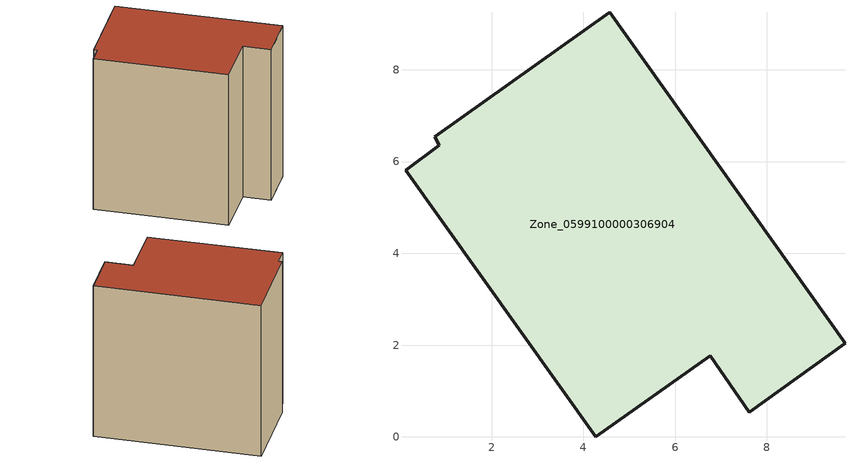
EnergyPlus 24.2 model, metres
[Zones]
Zone_0599100000306904
 floor ground (C_G): 7.61,0.54 6.76,1.77 4.27,0 0.13,5.81 0.86,6.36 0.77,6.54 4.58,9.26 9.7,2.04 z0
 wall outside (C_F): 6.76,1.77 7.61,0.54 9.7,2.04 4.58,9.26 0.77,6.54 0.86,6.36 0.13,5.81 4.27,0 6.76,1.77 z0:8.85
 roof outside (C_R): 0.86,6.36 0.13,5.81 4.27,0 6.76,1.77 7.61,0.54 9.7,2.04 4.58,9.26 0.77,6.54 z8.85
[BUILDING]
Pand.0599100000306904: North Axis=0; Terrain=City; Loads Convergence Tolerance Value=0.04; Temperature Convergence Tolerance Value=0.4; Solar Distribution=FullExterior; Maximum Number of Warmup Days=25; Minimum Number of Warmup Days=1
[Site:Location]
Rotterdam.The.Hague.AP_ZH_NLD Design_Conditions: Latitude=51.96; Longitude=4.45; Time Zone=1; Elevation=-4.5
[SITE:GROUNDTEMPERATURE:BUILDINGSURFACE]
18, 18, 18, 18, 18, 18, 18, 18, 18, 18, 18, 18
[MATERIAL] Thermal Absorptance=0.9; Solar Absorptance=0.7; Visible Absorptance=0.7
Name | Roughness | Thickness | Conductivity | Density | Specific Heat
G.TC.1975-1991 | MediumSmooth | 0.15 | 0.288461 | 540 | 1210
F.TC.1975-1991 | Rough | 0.3 | 0.230769 | 1920 | 840
R.TC.1975-1991 | MediumRough | 0.2 | 0.153846 | 1500 | 1000
[CONSTRUCTION]
C_G: G.TC.1975-1991
C_F: F.TC.1975-1991
C_R: R.TC.1975-1991
[ZONE]
Zone_0599100000306904: Type=1; Multiplier=1; Ceiling Height=Autocalculate; Volume=Autocalculate; Floor Area=autocalculate; Part of Total Floor Area=Yes
[ZONEINFILTRATION:DESIGNFLOWRATE]
Infil_Zone_0599100000306904: Zone or ZoneList or Space or SpaceList=Zone_0599100000306904; Schedule=AlwaysOn; Design Flow Rate Calculation Method=Flow/Area; Flow Rate per Floor Area=0.003; Constant Term Coefficient=1; Temperature Term Coefficient=0; Velocity Term Coefficient=0; Velocity Squared Term Coefficient=0
[HVACTEMPLATE:ZONE:IDEALLOADSAIRSYSTEM]
Zone_0599100000306904: Maximum Heating Supply Air Temperature=50; Minimum Cooling Supply Air Temperature=13; Maximum Heating Supply Air Humidity Ratio=0.0156; Minimum Cooling Supply Air Humidity Ratio=0.0077; Heating Limit=NoLimit; Cooling Limit=NoLimit; Dehumidification Control Type=ConstantSensibleHeatRatio; Cooling Sensible Heat Ratio=0.7; Dehumidification Setpoint=60; Humidification Control Type=None; Humidification Setpoint=30; Outdoor Air Method=None; Outdoor Air Flow Rate per Person=0.00944; Outdoor Air Flow Rate per Zone Floor Area=0; Outdoor Air Flow Rate per Zone=0; Demand Controlled Ventilation Type=None; Outdoor Air Economizer Type=NoEconomizer; Heat Recovery Type=None; Sensible Heat Recovery Effectiveness=0.7; Latent Heat Recovery Effectiveness=0.65
[ZONECONTROL:THERMOSTAT]
ThermostatControl_Zone_0599100000306904: Zone or ZoneList=Zone_0599100000306904; Control Type Schedule=DualSetpointControlType; Control 1=Thermostat_Zone_0599100000306904; Temperature Difference Between Cutout And Setpoint=0
[THERMOSTATSETPOINT:DUALSETPOINT]
Thermostat_Zone_0599100000306904: Heating Setpoint Temperature Schedule=HeatingSetpoint_Zone_0599100000306904; Cooling Setpoint Temperature Schedule=CoolingSetpoint_Zone_0599100000306904
[SCHEDULE:COMPACT]
HeatingSetpoint_Zone_0599100000306904: Through: 12/31, For: AllDays, Until: 24:00, 21
CoolingSetpoint_Zone_0599100000306904: Through: 12/31, For: AllDays, Until: 24:00, 24
DualSetpointControlType: Through: 12/31, For: AllDays, Until: 24:00, 4
AlwaysOn: Through: 12/31, For: AllDays, Until: 24:00, 1
